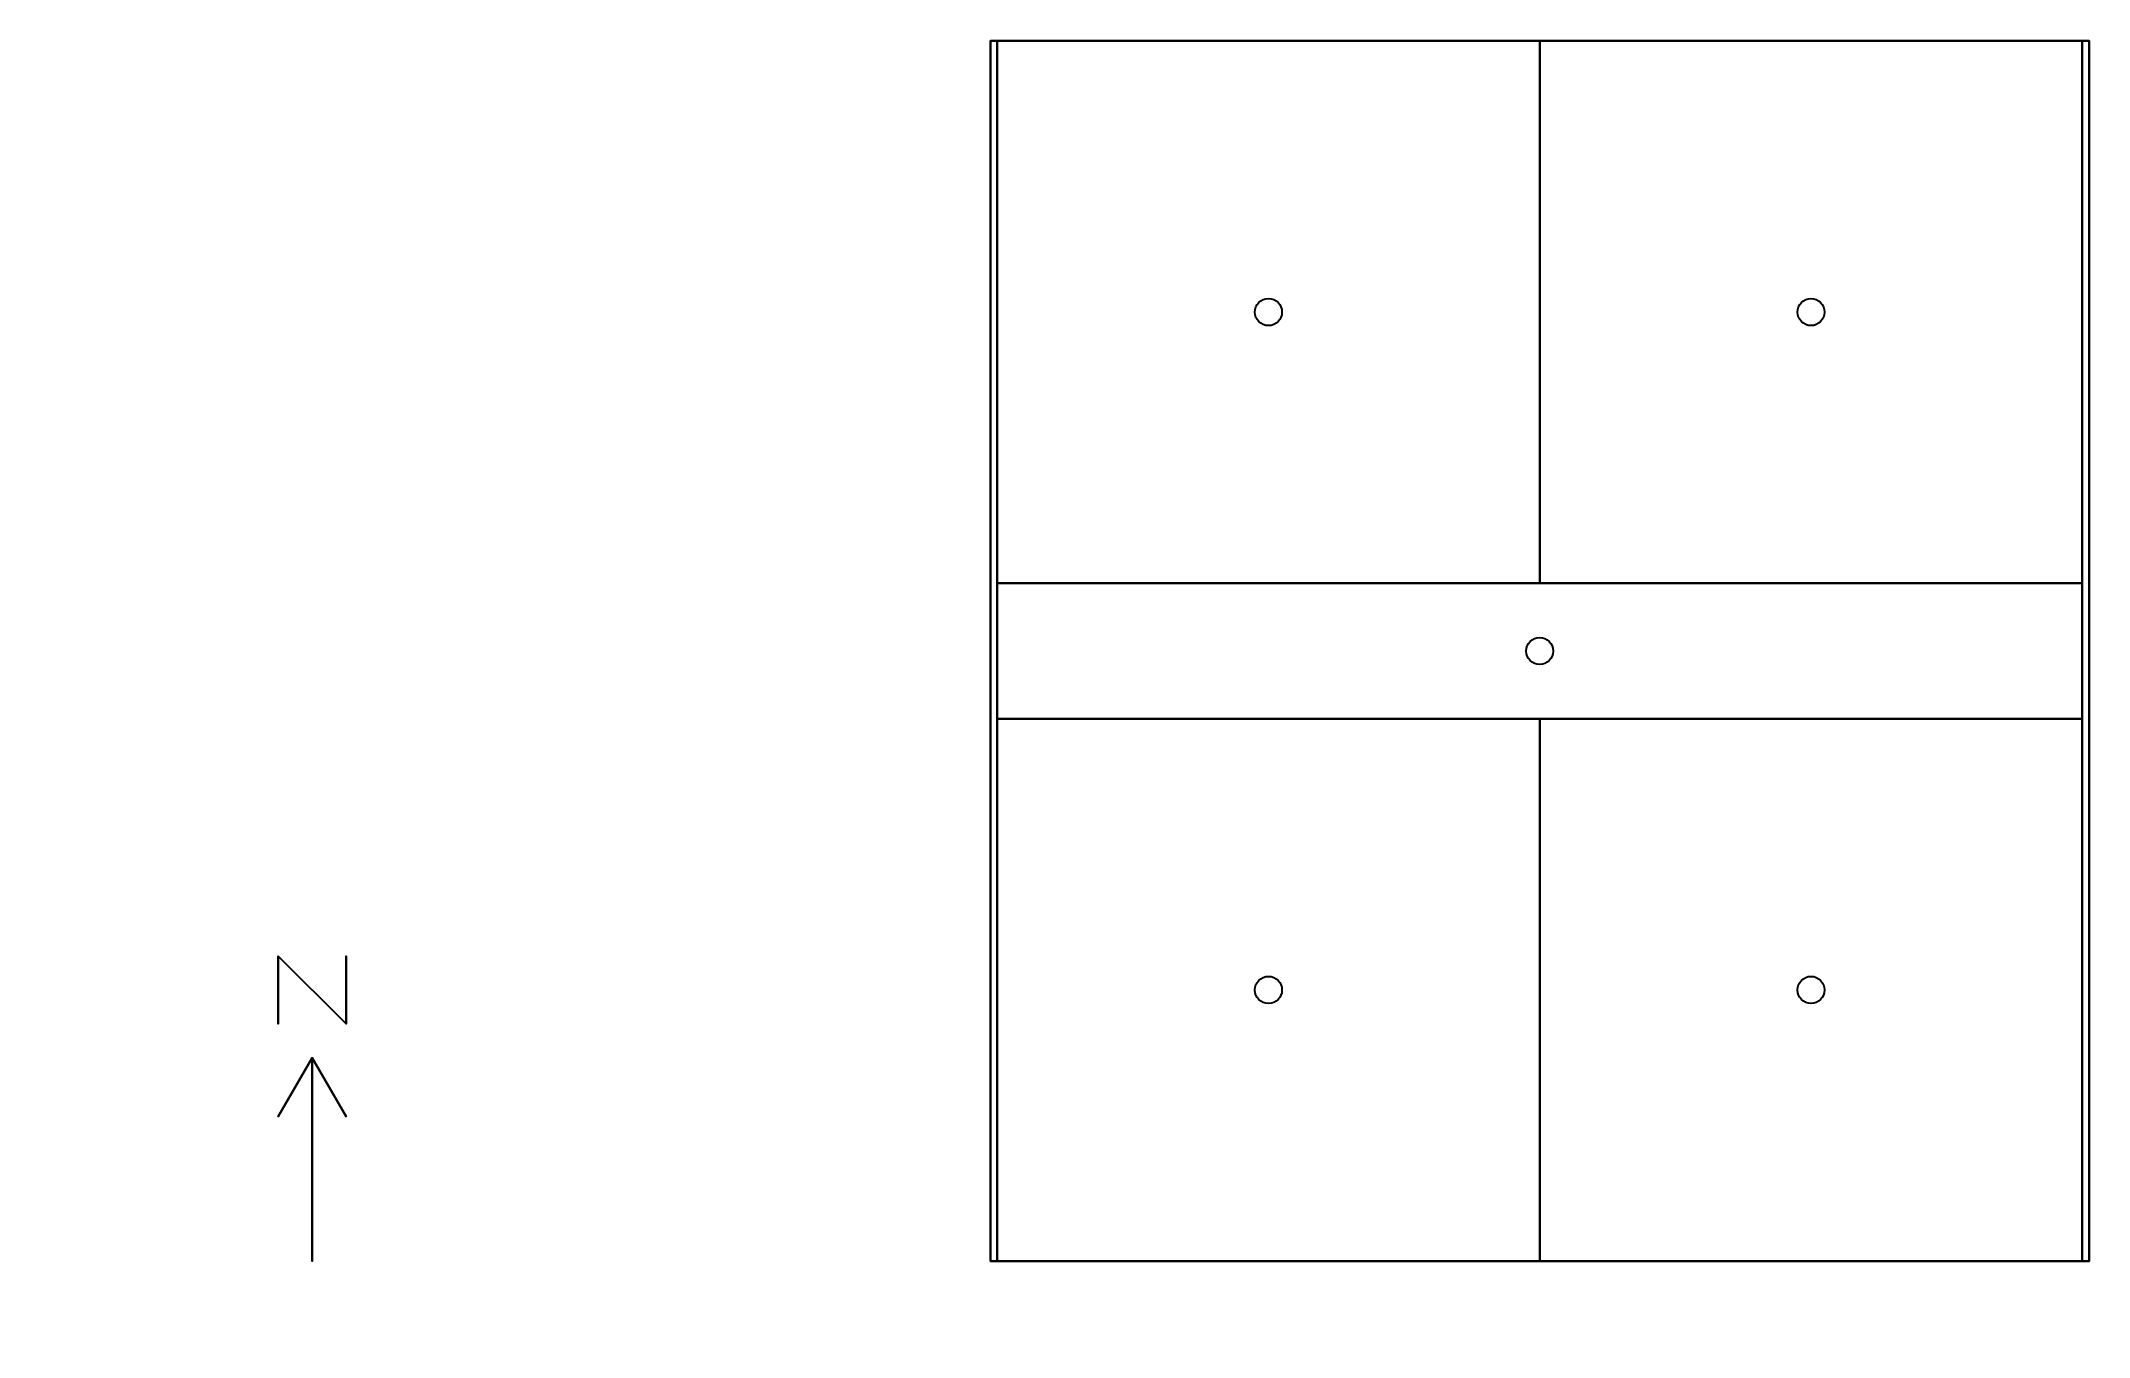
# Model space of a CAD drawing. Header units: metres. Extents: x -23.1 to 7.1, y -12.1 to 7.
import ezdxf

# ---------------------------------------------------------------- set-up
doc = ezdxf.new("R2010")
doc.units = ezdxf.units.M

msp = doc.modelspace()

# ---------------------------------------------------------------- linework, layer by layer
at = {"layer": '1', "color": 3}
for points in [[(-19.57674, -6.5152, 0.1), (-19.57674, -6.5152), (-19.57674, -7.5152), (-19.57674, -7.5152, 0.1)], [(-19.57674, -6.5152, 0.1), (-19.57674, -6.5152), (-18.57674, -7.5152), (-18.57674, -7.5152, 0.1)], [(-18.57674, -6.5152, 0.1), (-18.57674, -6.5152), (-18.57674, -7.5152), (-18.57674, -7.5152, 0.1)], [(-19.07674, -8.0152, 0.1), (-19.07674, -8.0152), (-19.57674, -8.88122), (-19.57674, -8.88122, 0.1)], [(-19.07674, -8.0152, 0.1), (-19.07674, -8.0152), (-19.07674, -11.0152), (-19.07674, -11.0152, 0.1)], [(-19.07674, -8.0152, 0.1), (-19.07674, -8.0152), (-18.57674, -8.88122), (-18.57674, -8.88122, 0.1)]]:
    msp.add_3dface(points, dxfattribs=at)
at = {"layer": 'BLOCK1_CORRIDORX1F', "color": 10}
msp.add_circle((-0.977, -2.015, 4.4), 0.2, dxfattribs=at)
msp.add_circle((-0.977, -2.015, 4.4), 0.2, dxfattribs=at)
at = {"layer": 'BLOCK1_CORRIDORX1F', "color": 43}
for points in [[(-0.97674, -1.0152, 7), (-0.97674, -1.0152, 3.5), (-8.97674, -1.0152, 3.5), (-8.97674, -1.0152, 7)], [(-8.97674, -1.0152, 7), (-8.97674, -1.0152, 3.5), (-8.97674, -3.0152, 3.5), (-8.97674, -3.0152, 7)], [(7.02326, -1.0152, 7), (7.02326, -1.0152, 3.5), (-0.97674, -1.0152, 3.5), (-0.97674, -1.0152, 7)], [(7.02326, -3.0152, 7), (7.02326, -3.0152, 3.5), (7.02326, -1.0152, 3.5), (7.02326, -1.0152, 7)], [(-8.97674, -3.0152, 7), (-8.97674, -3.0152, 3.5), (-0.97674, -3.0152, 3.5), (-0.97674, -3.0152, 7)], [(-0.97674, -3.0152, 7), (-0.97674, -3.0152, 3.5), (7.02326, -3.0152, 3.5), (7.02326, -3.0152, 7)]]:
    msp.add_3dface(points, dxfattribs=at)
at = {"layer": 'BLOCK1_CORRIDORX1F', "color": 8}
msp.add_3dface([(7.02326, -1.0152, 3.5), (7.02326, -3.0152, 3.5), (-8.97674, -3.0152, 3.5), (-8.97674, -1.0152, 3.5)], dxfattribs=at)
at = {"layer": 'BLOCK1_CORRIDORX1F', "color": 15}
msp.add_3dface([(-8.97674, -1.0152, 7), (-8.97674, -3.0152, 7), (7.02326, -3.0152, 7), (7.02326, -1.0152, 7)], dxfattribs=at)
at = {"layer": 'BLOCK1_CORRIDORX1F', "color": 45}
for points in [[(-4.52674, -1.0152, 5.7), (-4.52674, -1.0152, 3.6), (-5.42674, -1.0152, 3.6), (-5.42674, -1.0152, 5.7)], [(3.47326, -1.0152, 5.7), (3.47326, -1.0152, 3.6), (2.57326, -1.0152, 3.6), (2.57326, -1.0152, 5.7)], [(-5.42674, -3.0152, 5.7), (-5.42674, -3.0152, 3.6), (-4.52674, -3.0152, 3.6), (-4.52674, -3.0152, 5.7)], [(2.57326, -3.0152, 5.7), (2.57326, -3.0152, 3.6), (3.47326, -3.0152, 3.6), (3.47326, -3.0152, 5.7)]]:
    msp.add_3dface(points, dxfattribs=at)
at = {"layer": 'BLOCK1_OFFICEXNEX1F', "color": 43}
for points in [[(-0.97674, 6.9848, 7), (-0.97674, 6.9848, 3.5), (-0.97674, -1.0152, 3.5), (-0.97674, -1.0152, 7)], [(7.02326, 6.9848, 7), (7.02326, 6.9848, 3.5), (-0.97674, 6.9848, 3.5), (-0.97674, 6.9848, 7)], [(7.02326, -1.0152, 7), (7.02326, -1.0152, 3.5), (7.02326, 6.9848, 3.5), (7.02326, 6.9848, 7)], [(-0.97674, -1.0152, 7), (-0.97674, -1.0152, 3.5), (7.02326, -1.0152, 3.5), (7.02326, -1.0152, 7)]]:
    msp.add_3dface(points, dxfattribs=at)
at = {"layer": 'BLOCK1_OFFICEXNEX1F', "color": 8}
msp.add_3dface([(7.02326, 6.9848, 3.5), (7.02326, -1.0152, 3.5), (-0.97674, -1.0152, 3.5), (-0.97674, 6.9848, 3.5)], dxfattribs=at)
at = {"layer": 'BLOCK1_OFFICEXNEX1F', "color": 15}
msp.add_3dface([(-0.97674, 6.9848, 7), (-0.97674, -1.0152, 7), (7.02326, -1.0152, 7), (7.02326, 6.9848, 7)], dxfattribs=at)
at = {"layer": 'BLOCK1_OFFICEXNEX1F', "color": 143}
msp.add_3dface([(5.65226, 6.9848, 5.86), (5.65226, 6.9848, 4.44), (0.39426, 6.9848, 4.44), (0.39426, 6.9848, 5.86)], dxfattribs=at)
at = {"layer": 'BLOCK1_OFFICEXNEX1F', "color": 45}
msp.add_3dface([(2.57326, -1.0152, 5.7), (2.57326, -1.0152, 3.6), (3.47326, -1.0152, 3.6), (3.47326, -1.0152, 5.7)], dxfattribs=at)
at = {"layer": 'BLOCK1_OFFICEXNWX1F', "color": 10}
msp.add_circle((-4.977, 2.985, 4.4), 0.2, dxfattribs=at)
msp.add_circle((-4.977, 2.985, 4.4), 0.2, dxfattribs=at)
at = {"layer": 'BLOCK1_OFFICEXNWX1F', "color": 43}
for points in [[(-0.97674, 6.9848, 7), (-0.97674, 6.9848, 3.5), (-8.97674, 6.9848, 3.5), (-8.97674, 6.9848, 7)], [(-8.97674, 6.9848, 7), (-8.97674, 6.9848, 3.5), (-8.97674, -1.0152, 3.5), (-8.97674, -1.0152, 7)], [(-0.97674, -1.0152, 7), (-0.97674, -1.0152, 3.5), (-0.97674, 6.9848, 3.5), (-0.97674, 6.9848, 7)], [(-8.97674, -1.0152, 7), (-8.97674, -1.0152, 3.5), (-0.97674, -1.0152, 3.5), (-0.97674, -1.0152, 7)]]:
    msp.add_3dface(points, dxfattribs=at)
at = {"layer": 'BLOCK1_OFFICEXNWX1F', "color": 8}
msp.add_3dface([(-0.97674, 6.9848, 3.5), (-0.97674, -1.0152, 3.5), (-8.97674, -1.0152, 3.5), (-8.97674, 6.9848, 3.5)], dxfattribs=at)
at = {"layer": 'BLOCK1_OFFICEXNWX1F', "color": 15}
msp.add_3dface([(-8.97674, 6.9848, 7), (-8.97674, -1.0152, 7), (-0.97674, -1.0152, 7), (-0.97674, 6.9848, 7)], dxfattribs=at)
at = {"layer": 'BLOCK1_OFFICEXNWX1F', "color": 143}
msp.add_3dface([(-2.34774, 6.9848, 5.86), (-2.34774, 6.9848, 4.44), (-7.60574, 6.9848, 4.44), (-7.60574, 6.9848, 5.86)], dxfattribs=at)
at = {"layer": 'BLOCK1_OFFICEXNWX1F', "color": 45}
msp.add_3dface([(-5.42674, -1.0152, 5.7), (-5.42674, -1.0152, 3.6), (-4.52674, -1.0152, 3.6), (-4.52674, -1.0152, 5.7)], dxfattribs=at)
at = {"layer": 'BLOCK1_OFFICEXSEX1F', "color": 10}
msp.add_circle((3.023, -7.015, 4.4), 0.2, dxfattribs=at)
msp.add_circle((3.023, -7.015, 4.4), 0.2, dxfattribs=at)
at = {"layer": 'BLOCK1_OFFICEXSEX1F', "color": 43}
for points in [[(-0.97674, -3.0152, 7), (-0.97674, -3.0152, 3.5), (-0.97674, -11.0152, 3.5), (-0.97674, -11.0152, 7)], [(7.02326, -3.0152, 7), (7.02326, -3.0152, 3.5), (-0.97674, -3.0152, 3.5), (-0.97674, -3.0152, 7)], [(7.02326, -11.0152, 7), (7.02326, -11.0152, 3.5), (7.02326, -3.0152, 3.5), (7.02326, -3.0152, 7)], [(-0.97674, -11.0152, 7), (-0.97674, -11.0152, 3.5), (7.02326, -11.0152, 3.5), (7.02326, -11.0152, 7)]]:
    msp.add_3dface(points, dxfattribs=at)
at = {"layer": 'BLOCK1_OFFICEXSEX1F', "color": 8}
msp.add_3dface([(7.02326, -3.0152, 3.5), (7.02326, -11.0152, 3.5), (-0.97674, -11.0152, 3.5), (-0.97674, -3.0152, 3.5)], dxfattribs=at)
at = {"layer": 'BLOCK1_OFFICEXSEX1F', "color": 15}
msp.add_3dface([(-0.97674, -3.0152, 7), (-0.97674, -11.0152, 7), (7.02326, -11.0152, 7), (7.02326, -3.0152, 7)], dxfattribs=at)
at = {"layer": 'BLOCK1_OFFICEXSEX1F', "color": 45}
msp.add_3dface([(3.47326, -3.0152, 5.7), (3.47326, -3.0152, 3.6), (2.57326, -3.0152, 3.6), (2.57326, -3.0152, 5.7)], dxfattribs=at)
at = {"layer": 'BLOCK1_OFFICEXSEX1F', "color": 143}
msp.add_3dface([(0.39426, -11.0152, 5.86), (0.39426, -11.0152, 4.44), (5.65226, -11.0152, 4.44), (5.65226, -11.0152, 5.86)], dxfattribs=at)
at = {"layer": 'BLOCK1_OFFICEXSWX1F', "color": 10}
msp.add_circle((-4.977, -7.015, 4.4), 0.2, dxfattribs=at)
msp.add_circle((-4.977, -7.015, 4.4), 0.2, dxfattribs=at)
at = {"layer": 'BLOCK1_OFFICEXSWX1F', "color": 43}
for points in [[(-0.97674, -3.0152, 7), (-0.97674, -3.0152, 3.5), (-8.97674, -3.0152, 3.5), (-8.97674, -3.0152, 7)], [(-8.97674, -3.0152, 7), (-8.97674, -3.0152, 3.5), (-8.97674, -11.0152, 3.5), (-8.97674, -11.0152, 7)], [(-0.97674, -11.0152, 7), (-0.97674, -11.0152, 3.5), (-0.97674, -3.0152, 3.5), (-0.97674, -3.0152, 7)], [(-8.97674, -11.0152, 7), (-8.97674, -11.0152, 3.5), (-0.97674, -11.0152, 3.5), (-0.97674, -11.0152, 7)]]:
    msp.add_3dface(points, dxfattribs=at)
at = {"layer": 'BLOCK1_OFFICEXSWX1F', "color": 8}
msp.add_3dface([(-0.97674, -3.0152, 3.5), (-0.97674, -11.0152, 3.5), (-8.97674, -11.0152, 3.5), (-8.97674, -3.0152, 3.5)], dxfattribs=at)
at = {"layer": 'BLOCK1_OFFICEXSWX1F', "color": 15}
msp.add_3dface([(-8.97674, -3.0152, 7), (-8.97674, -11.0152, 7), (-0.97674, -11.0152, 7), (-0.97674, -3.0152, 7)], dxfattribs=at)
at = {"layer": 'BLOCK1_OFFICEXSWX1F', "color": 45}
msp.add_3dface([(-4.52674, -3.0152, 5.7), (-4.52674, -3.0152, 3.6), (-5.42674, -3.0152, 3.6), (-5.42674, -3.0152, 5.7)], dxfattribs=at)
at = {"layer": 'BLOCK1_OFFICEXSWX1F', "color": 143}
msp.add_3dface([(-7.60574, -11.0152, 5.86), (-7.60574, -11.0152, 4.44), (-2.34774, -11.0152, 4.44), (-2.34774, -11.0152, 5.86)], dxfattribs=at)
at = {"layer": 'BLOCK2_CORRIDORX2F', "color": 10}
msp.add_circle((-0.977, -2.015, 7.9), 0.2, dxfattribs=at)
msp.add_circle((-0.977, -2.015, 7.9), 0.2, dxfattribs=at)
at = {"layer": 'BLOCK2_CORRIDORX2F', "color": 43}
for points in [[(-0.97674, -1.0152, 10.5), (-0.97674, -1.0152, 7), (-8.97674, -1.0152, 7), (-8.97674, -1.0152, 10.5)], [(-8.97674, -1.0152, 10.5), (-8.97674, -1.0152, 7), (-8.97674, -3.0152, 7), (-8.97674, -3.0152, 10.5)], [(7.02326, -1.0152, 10.5), (7.02326, -1.0152, 7), (-0.97674, -1.0152, 7), (-0.97674, -1.0152, 10.5)], [(7.02326, -3.0152, 10.5), (7.02326, -3.0152, 7), (7.02326, -1.0152, 7), (7.02326, -1.0152, 10.5)], [(-8.97674, -3.0152, 10.5), (-8.97674, -3.0152, 7), (-0.97674, -3.0152, 7), (-0.97674, -3.0152, 10.5)], [(-0.97674, -3.0152, 10.5), (-0.97674, -3.0152, 7), (7.02326, -3.0152, 7), (7.02326, -3.0152, 10.5)]]:
    msp.add_3dface(points, dxfattribs=at)
at = {"layer": 'BLOCK2_CORRIDORX2F', "color": 8}
msp.add_3dface([(7.02326, -1.0152, 7), (7.02326, -3.0152, 7), (-8.97674, -3.0152, 7), (-8.97674, -1.0152, 7)], dxfattribs=at)
at = {"layer": 'BLOCK2_CORRIDORX2F', "color": 15}
msp.add_3dface([(-8.97674, -1.0152, 10.5), (-8.97674, -3.0152, 10.5), (7.02326, -3.0152, 10.5), (7.02326, -1.0152, 10.5)], dxfattribs=at)
at = {"layer": 'BLOCK2_CORRIDORX2F', "color": 45}
for points in [[(-4.52674, -1.0152, 9.2), (-4.52674, -1.0152, 7.1), (-5.42674, -1.0152, 7.1), (-5.42674, -1.0152, 9.2)], [(3.47326, -1.0152, 9.2), (3.47326, -1.0152, 7.1), (2.57326, -1.0152, 7.1), (2.57326, -1.0152, 9.2)], [(-5.42674, -3.0152, 9.2), (-5.42674, -3.0152, 7.1), (-4.52674, -3.0152, 7.1), (-4.52674, -3.0152, 9.2)], [(2.57326, -3.0152, 9.2), (2.57326, -3.0152, 7.1), (3.47326, -3.0152, 7.1), (3.47326, -3.0152, 9.2)]]:
    msp.add_3dface(points, dxfattribs=at)
at = {"layer": 'BLOCK2_OFFICEXNEX2F', "color": 10}
msp.add_circle((3.023, 2.985, 7.9), 0.2, dxfattribs=at)
msp.add_circle((3.023, 2.985, 7.9), 0.2, dxfattribs=at)
at = {"layer": 'BLOCK2_OFFICEXNEX2F', "color": 43}
for points in [[(-0.97674, 6.9848, 10.5), (-0.97674, 6.9848, 7), (-0.97674, -1.0152, 7), (-0.97674, -1.0152, 10.5)], [(7.02326, 6.9848, 10.5), (7.02326, 6.9848, 7), (-0.97674, 6.9848, 7), (-0.97674, 6.9848, 10.5)], [(7.02326, -1.0152, 10.5), (7.02326, -1.0152, 7), (7.02326, 6.9848, 7), (7.02326, 6.9848, 10.5)], [(-0.97674, -1.0152, 10.5), (-0.97674, -1.0152, 7), (7.02326, -1.0152, 7), (7.02326, -1.0152, 10.5)]]:
    msp.add_3dface(points, dxfattribs=at)
at = {"layer": 'BLOCK2_OFFICEXNEX2F', "color": 8}
msp.add_3dface([(7.02326, 6.9848, 7), (7.02326, -1.0152, 7), (-0.97674, -1.0152, 7), (-0.97674, 6.9848, 7)], dxfattribs=at)
at = {"layer": 'BLOCK2_OFFICEXNEX2F', "color": 15}
msp.add_3dface([(-0.97674, 6.9848, 10.5), (-0.97674, -1.0152, 10.5), (7.02326, -1.0152, 10.5), (7.02326, 6.9848, 10.5)], dxfattribs=at)
at = {"layer": 'BLOCK2_OFFICEXNEX2F', "color": 143}
msp.add_3dface([(5.65226, 6.9848, 9.36), (5.65226, 6.9848, 7.94), (0.39426, 6.9848, 7.94), (0.39426, 6.9848, 9.36)], dxfattribs=at)
at = {"layer": 'BLOCK2_OFFICEXNEX2F', "color": 45}
msp.add_3dface([(2.57326, -1.0152, 9.2), (2.57326, -1.0152, 7.1), (3.47326, -1.0152, 7.1), (3.47326, -1.0152, 9.2)], dxfattribs=at)
at = {"layer": 'BLOCK2_OFFICEXNWX2F', "color": 10}
msp.add_circle((-4.977, 2.985, 7.9), 0.2, dxfattribs=at)
msp.add_circle((-4.977, 2.985, 7.9), 0.2, dxfattribs=at)
at = {"layer": 'BLOCK2_OFFICEXNWX2F', "color": 43}
for points in [[(-0.97674, 6.9848, 10.5), (-0.97674, 6.9848, 7), (-8.97674, 6.9848, 7), (-8.97674, 6.9848, 10.5)], [(-8.97674, 6.9848, 10.5), (-8.97674, 6.9848, 7), (-8.97674, -1.0152, 7), (-8.97674, -1.0152, 10.5)], [(-0.97674, -1.0152, 10.5), (-0.97674, -1.0152, 7), (-0.97674, 6.9848, 7), (-0.97674, 6.9848, 10.5)], [(-8.97674, -1.0152, 10.5), (-8.97674, -1.0152, 7), (-0.97674, -1.0152, 7), (-0.97674, -1.0152, 10.5)]]:
    msp.add_3dface(points, dxfattribs=at)
at = {"layer": 'BLOCK2_OFFICEXNWX2F', "color": 8}
msp.add_3dface([(-0.97674, 6.9848, 7), (-0.97674, -1.0152, 7), (-8.97674, -1.0152, 7), (-8.97674, 6.9848, 7)], dxfattribs=at)
at = {"layer": 'BLOCK2_OFFICEXNWX2F', "color": 15}
msp.add_3dface([(-8.97674, 6.9848, 10.5), (-8.97674, -1.0152, 10.5), (-0.97674, -1.0152, 10.5), (-0.97674, 6.9848, 10.5)], dxfattribs=at)
at = {"layer": 'BLOCK2_OFFICEXNWX2F', "color": 143}
msp.add_3dface([(-2.34774, 6.9848, 9.36), (-2.34774, 6.9848, 7.94), (-7.60574, 6.9848, 7.94), (-7.60574, 6.9848, 9.36)], dxfattribs=at)
at = {"layer": 'BLOCK2_OFFICEXNWX2F', "color": 45}
msp.add_3dface([(-5.42674, -1.0152, 9.2), (-5.42674, -1.0152, 7.1), (-4.52674, -1.0152, 7.1), (-4.52674, -1.0152, 9.2)], dxfattribs=at)
at = {"layer": 'BLOCK2_OFFICEXSEX2F', "color": 10}
msp.add_circle((3.023, -7.015, 7.9), 0.2, dxfattribs=at)
msp.add_circle((3.023, -7.015, 7.9), 0.2, dxfattribs=at)
at = {"layer": 'BLOCK2_OFFICEXSEX2F', "color": 43}
for points in [[(-0.97674, -3.0152, 10.5), (-0.97674, -3.0152, 7), (-0.97674, -11.0152, 7), (-0.97674, -11.0152, 10.5)], [(7.02326, -3.0152, 10.5), (7.02326, -3.0152, 7), (-0.97674, -3.0152, 7), (-0.97674, -3.0152, 10.5)], [(7.02326, -11.0152, 10.5), (7.02326, -11.0152, 7), (7.02326, -3.0152, 7), (7.02326, -3.0152, 10.5)], [(-0.97674, -11.0152, 10.5), (-0.97674, -11.0152, 7), (7.02326, -11.0152, 7), (7.02326, -11.0152, 10.5)]]:
    msp.add_3dface(points, dxfattribs=at)
at = {"layer": 'BLOCK2_OFFICEXSEX2F', "color": 8}
msp.add_3dface([(7.02326, -3.0152, 7), (7.02326, -11.0152, 7), (-0.97674, -11.0152, 7), (-0.97674, -3.0152, 7)], dxfattribs=at)
at = {"layer": 'BLOCK2_OFFICEXSEX2F', "color": 15}
msp.add_3dface([(-0.97674, -3.0152, 10.5), (-0.97674, -11.0152, 10.5), (7.02326, -11.0152, 10.5), (7.02326, -3.0152, 10.5)], dxfattribs=at)
at = {"layer": 'BLOCK2_OFFICEXSEX2F', "color": 45}
msp.add_3dface([(3.47326, -3.0152, 9.2), (3.47326, -3.0152, 7.1), (2.57326, -3.0152, 7.1), (2.57326, -3.0152, 9.2)], dxfattribs=at)
at = {"layer": 'BLOCK2_OFFICEXSEX2F', "color": 143}
msp.add_3dface([(0.39426, -11.0152, 9.36), (0.39426, -11.0152, 7.94), (5.65226, -11.0152, 7.94), (5.65226, -11.0152, 9.36)], dxfattribs=at)
at = {"layer": 'BLOCK2_OFFICEXSWX2F', "color": 10}
msp.add_circle((-4.977, -7.015, 7.9), 0.2, dxfattribs=at)
msp.add_circle((-4.977, -7.015, 7.9), 0.2, dxfattribs=at)
at = {"layer": 'BLOCK2_OFFICEXSWX2F', "color": 43}
for points in [[(-0.97674, -3.0152, 10.5), (-0.97674, -3.0152, 7), (-8.97674, -3.0152, 7), (-8.97674, -3.0152, 10.5)], [(-8.97674, -3.0152, 10.5), (-8.97674, -3.0152, 7), (-8.97674, -11.0152, 7), (-8.97674, -11.0152, 10.5)], [(-0.97674, -11.0152, 10.5), (-0.97674, -11.0152, 7), (-0.97674, -3.0152, 7), (-0.97674, -3.0152, 10.5)], [(-8.97674, -11.0152, 10.5), (-8.97674, -11.0152, 7), (-0.97674, -11.0152, 7), (-0.97674, -11.0152, 10.5)]]:
    msp.add_3dface(points, dxfattribs=at)
at = {"layer": 'BLOCK2_OFFICEXSWX2F', "color": 8}
msp.add_3dface([(-0.97674, -3.0152, 7), (-0.97674, -11.0152, 7), (-8.97674, -11.0152, 7), (-8.97674, -3.0152, 7)], dxfattribs=at)
at = {"layer": 'BLOCK2_OFFICEXSWX2F', "color": 15}
msp.add_3dface([(-8.97674, -3.0152, 10.5), (-8.97674, -11.0152, 10.5), (-0.97674, -11.0152, 10.5), (-0.97674, -3.0152, 10.5)], dxfattribs=at)
at = {"layer": 'BLOCK2_OFFICEXSWX2F', "color": 45}
msp.add_3dface([(-4.52674, -3.0152, 9.2), (-4.52674, -3.0152, 7.1), (-5.42674, -3.0152, 7.1), (-5.42674, -3.0152, 9.2)], dxfattribs=at)
at = {"layer": 'BLOCK2_OFFICEXSWX2F', "color": 143}
msp.add_3dface([(-7.60574, -11.0152, 9.36), (-7.60574, -11.0152, 7.94), (-2.34774, -11.0152, 7.94), (-2.34774, -11.0152, 9.36)], dxfattribs=at)
at = {"layer": 'Building Shading', "color": 195}
for points in [[(-9.07674, 6.9848, 10.5), (-9.07674, 6.9848, 3.5), (-9.07674, -11.0152, 3.5), (-9.07674, -11.0152, 10.5)], [(-9.07674, -11.0152, 10.5), (-9.07674, -11.0152, 3.5), (-9.07674, 6.9848, 3.5), (-9.07674, 6.9848, 10.5)], [(7.12326, 6.9848), (7.12326, -11.0152), (-9.07674, -11.0152), (-9.07674, 6.9848)], [(-9.07674, 6.9848), (-9.07674, -11.0152), (7.12326, -11.0152), (7.12326, 6.9848)], [(-9.07674, 6.9848, 3.5), (-9.07674, 6.9848), (-9.07674, -11.0152), (-9.07674, -11.0152, 3.5)], [(-9.07674, -11.0152, 3.5), (-9.07674, -11.0152), (-9.07674, 6.9848), (-9.07674, 6.9848, 3.5)], [(7.12326, 6.9848, 3.5), (7.12326, 6.9848), (-9.07674, 6.9848), (-9.07674, 6.9848, 3.5)], [(-9.07674, 6.9848, 3.5), (-9.07674, 6.9848), (7.12326, 6.9848), (7.12326, 6.9848, 3.5)], [(-9.07674, 6.9848, 3.5), (-9.07674, -11.0152, 3.5), (7.12326, -11.0152, 3.5), (7.12326, 6.9848, 3.5)], [(7.12326, 6.9848, 3.5), (7.12326, -11.0152, 3.5), (-9.07674, -11.0152, 3.5), (-9.07674, 6.9848, 3.5)], [(7.12326, -11.0152, 10.5), (7.12326, -11.0152, 3.5), (7.12326, 6.9848, 3.5), (7.12326, 6.9848, 10.5)], [(7.12326, 6.9848, 10.5), (7.12326, 6.9848, 3.5), (7.12326, -11.0152, 3.5), (7.12326, -11.0152, 10.5)], [(7.12326, -11.0152, 3.5), (7.12326, -11.0152), (7.12326, 6.9848), (7.12326, 6.9848, 3.5)], [(7.12326, 6.9848, 3.5), (7.12326, 6.9848), (7.12326, -11.0152), (7.12326, -11.0152, 3.5)], [(-9.07674, -11.0152, 3.5), (-9.07674, -11.0152), (7.12326, -11.0152), (7.12326, -11.0152, 3.5)], [(7.12326, -11.0152, 3.5), (7.12326, -11.0152), (-9.07674, -11.0152), (-9.07674, -11.0152, 3.5)]]:
    msp.add_3dface(points, dxfattribs=at)

doc.saveas('drawing.dxf')
